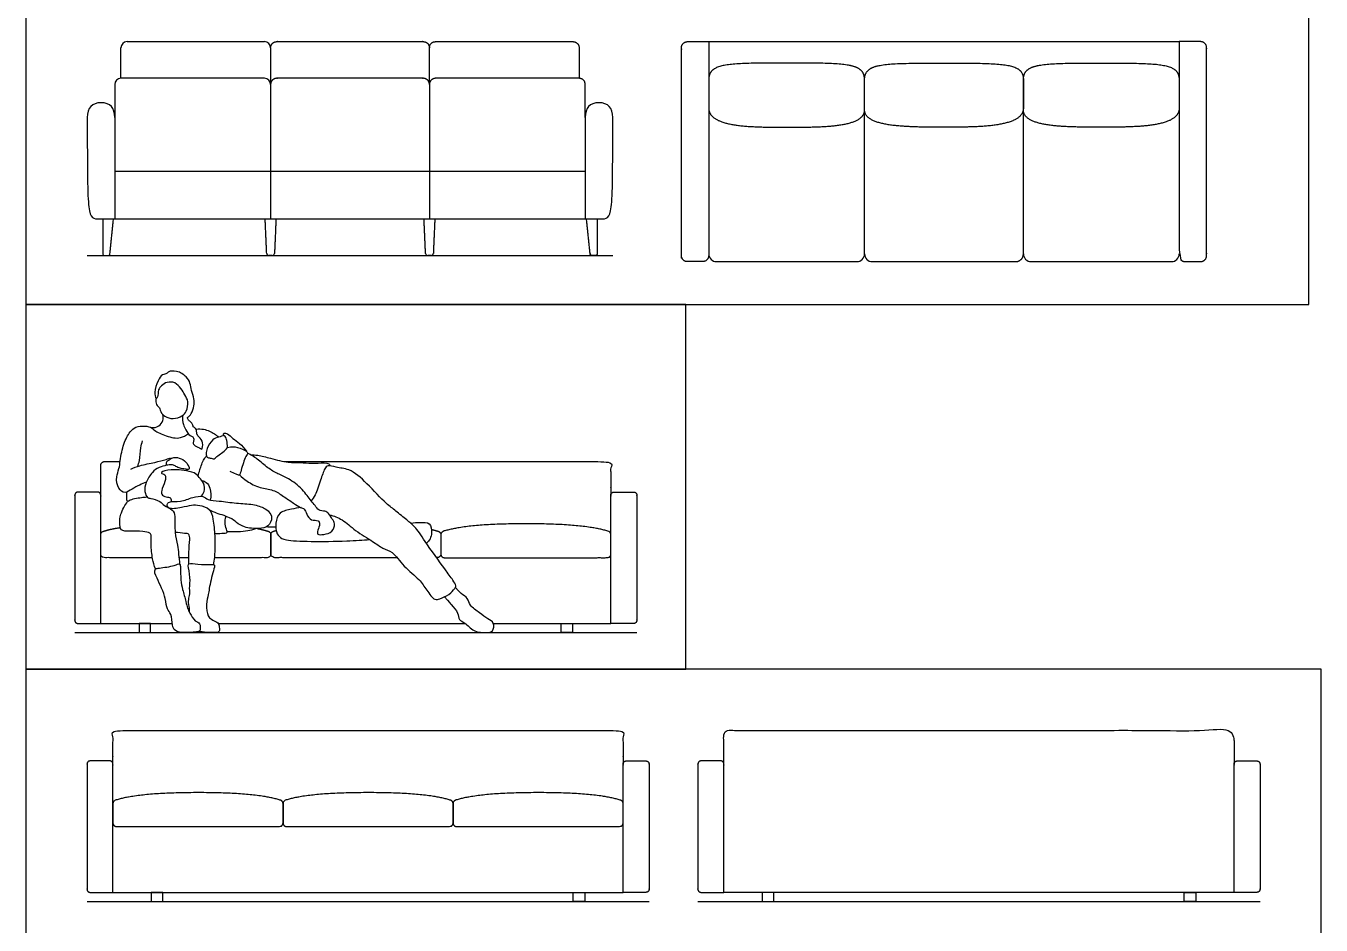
# Model space of a CAD drawing. Header units: metres. Extents: x 0 to 74.2, y -1.2 to 25.5.
# Drawn here: x 15.83 to 21.22, y 19.01 to 22.75 of the extents above; entities that cross this region are included whole.
import ezdxf

# ---------------------------------------------------------------- set-up
doc = ezdxf.new("R2010")
doc.units = ezdxf.units.M
doc.header["$MEASUREMENT"] = 0
for name, color, linetype, true_color in [('AG-DETAILS', 7, 'Continuous', 0x66ffff), ('AG-DIAGRAM', 7, 'Continuous', 0xfecc66), ('AG-FURNITURE', 7, 'Continuous', 0x66ccff), ('AG-PEOPLE', 7, 'Continuous', 0xfc6666), ('X-VPRT', 6, 'Continuous', 0xff00ff)]:
    doc.layers.add(name, color=color, linetype=linetype, true_color=true_color)

msp = doc.modelspace()

# ---------------------------------------------------------------- linework, layer by layer
at = {"layer": 'AG-DETAILS'}
for p, q in [((16.2018, 22.3641), (16.2018, 21.9431)), ((18.1576, 22.3641), (18.1576, 21.9431)), ((16.2018, 22.1418), (18.1576, 22.1418))]:
    msp.add_line(p, q, dxfattribs=at)
for points in [[(16.8495, 22.5019), (16.8495, 21.9431)], [(17.5099, 22.5019), (17.5099, 21.9431)]]:
    msp.add_lwpolyline(points, dxfattribs=at)
at = {"layer": 'AG-DIAGRAM'}
msp.add_line((16.0875, 21.7907), (18.2719, 21.7907), dxfattribs=at)
for points in [[(16.0354, 20.2232), (18.3722, 20.2232)], [(16.0862, 19.1056), (18.423, 19.1056)], [(18.6262, 19.1056), (20.963, 19.1056)]]:
    msp.add_lwpolyline(points, dxfattribs=at)
at = {"layer": 'AG-FURNITURE'}
for p, q in [((16.2526, 22.6797), (16.8241, 22.6797)), ((18.6712, 22.6797), (20.6271, 22.6797)), ((16.2272, 22.5273), (16.2272, 22.6543)), ((16.8495, 22.6543), (16.8495, 22.5019)), ((16.8241, 22.5273), (16.2272, 22.5273)), ((19.3189, 21.7974), (19.3189, 22.3962)), ((19.9793, 21.7974), (19.9793, 22.3962)), ((18.7033, 21.7653), (19.2868, 21.7653)), ((19.351, 21.7653), (19.9472, 21.7653)), ((20.0114, 21.7653), (20.5948, 21.7653))]:
    msp.add_line(p, q, dxfattribs=at)
for points in [[(17.5099, 22.5019), (17.5099, 22.6543)], [(16.5093, 20.5348), (16.4968, 20.5348), (16.4686, 20.5348)], [(16.1433, 20.2613), (16.4404, 20.2613)], [(16.632, 20.2613), (17.2038, 20.2613), (17.6594, 20.2613)], [(17.7755, 20.2613), (18.2642, 20.2613)], [(16.1941, 19.1437), (17.2546, 19.1437), (18.315, 19.1437)], [(20.855, 19.1437), (19.439, 19.1437), (18.7341, 19.1437)]]:
    msp.add_lwpolyline(points, dxfattribs=at)
for points in [[(16.3028, 20.2613), (16.3028, 20.2232), (16.3504, 20.2232), (16.3504, 20.2613)], [(18.1048, 20.2613), (18.1048, 20.2232), (18.0572, 20.2232), (18.0572, 20.2613)], [(16.3536, 19.1437), (16.3536, 19.1056), (16.4012, 19.1056), (16.4012, 19.1437)], [(18.1556, 19.1437), (18.1556, 19.1056), (18.108, 19.1056), (18.108, 19.1437)], [(18.8936, 19.1437), (18.8936, 19.1056), (18.9412, 19.1056), (18.9412, 19.1437)], [(20.6956, 19.1437), (20.6956, 19.1056), (20.648, 19.1056), (20.648, 19.1437)]]:
    msp.add_lwpolyline(points, close=True, dxfattribs=at)
for centre, radius, start, end in [((16.2526, 22.6543), 0.0254, 90, 180), ((16.8241, 22.6543), 0.0254, 360, 90), ((16.2272, 22.5019), 0.0254, 90, 180), ((16.8241, 22.5019), 0.0254, 0, 90), ((16.1598, 21.7989), 0.00824, 180, 270), ((16.1732, 21.7989), 0.00824, 270, 354.0571), ((16.8424, 21.7999), 0.00918, 182.4765, 270), ((16.8565, 21.7999), 0.00918, 270, 357.5235), ((17.5028, 21.7999), 0.00918, 182.4765, 270), ((17.5169, 21.7999), 0.00918, 270, 357.5235), ((18.7033, 21.7974), 0.0321, 180, 270), ((19.2868, 21.7974), 0.0321, 270, 360), ((19.351, 21.7974), 0.0321, 180, 270), ((20.0114, 21.7974), 0.0321, 180, 270), ((20.5948, 21.7974), 0.0321, 270, 360)]:
    msp.add_arc(centre, radius, start, end, dxfattribs=at)
for points, weights, degree, knots in [([(16.8495, 22.6543), (16.8495, 22.6797), (16.8749, 22.6797), (17.1797, 22.6797), (17.4845, 22.6797), (17.5099, 22.6797), (17.5099, 22.6543)], [1, 0.707106781187, 1, 1, 1, 0.707106781187, 1], 2, [-2.595133, -2.595133, -2.595133, -2.464233, -2.464233, -0.547566, -0.547566, -0.416667, -0.416667, -0.416667]), ([(17.5099, 22.6543), (17.5099, 22.6797), (17.5353, 22.6797), (17.6687, 22.6797), (17.8147, 22.6797), (17.9608, 22.6797), (18.1068, 22.6797), (18.1322, 22.6797), (18.1322, 22.6543), (18.1322, 22.5908), (18.1322, 22.5273)], [1, 0.707106781187, 1, 1, 1, 1, 1, 0.707106781187, 1, 1, 1], 2, [0.5, 0.5, 0.5, 0.6309, 0.6309, 1.589233, 1.589233, 2.547566, 2.547566, 2.678466, 2.678466, 3.095133, 3.095133, 3.095133]), ([(18.6712, 22.5195), (18.6712, 22.1544), (18.6712, 21.7907), (18.6712, 21.7653), (18.6458, 21.7653), (18.6269, 21.7653), (18.5826, 21.7653), (18.5572, 21.7653), (18.5572, 21.7907), (18.5572, 22.2225), (18.5572, 22.6543), (18.5572, 22.6797), (18.5826, 22.6797), (18.6269, 22.6797), (18.6712, 22.6797)], [1, 1, 1, 0.707106781187, 1, 1, 1, 0.707106781187, 1, 1, 1, 0.707106781187, 1, 1, 1], 2, [3.963639, 3.963639, 3.963639, 6.349919, 6.349919, 6.480818, 6.480818, 6.771371, 6.771371, 6.902271, 6.902271, 9.735604, 9.735604, 9.866504, 9.866504, 10.157057, 10.157057, 10.157057]), ([(20.6271, 22.6797), (20.6714, 22.6797), (20.7157, 22.6797), (20.7411, 22.6797), (20.7411, 22.6543), (20.7411, 22.2225), (20.7411, 21.7907), (20.7411, 21.7653), (20.7157, 21.7653), (20.6714, 21.7653), (20.6525, 21.7653), (20.6271, 21.7653), (20.6271, 21.7907), (20.6271, 22.1544), (20.6271, 22.5195), (20.6271, 22.5996), (20.6271, 22.6797)], [1, 1, 1, 0.707106781186, 1, 1, 1, 0.707106781187, 1, 1, 1, 0.707106781187, 1, 1, 1, 1, 1], 2, [0.398134, 0.398134, 0.398134, 0.688648, 0.688648, 0.819548, 0.819548, 3.652881, 3.652881, 3.783781, 3.783781, 4.074334, 4.074334, 4.205234, 4.205234, 6.591513, 6.591513, 6.989646, 6.989646, 6.989646]), ([(19.3189, 22.3962), (19.3189, 22.3241), (19.1476, 22.3241), (18.9952, 22.3241), (18.8428, 22.3241), (18.6712, 22.3241), (18.6712, 22.4034), (18.6712, 22.4678), (18.6712, 22.4848), (18.6712, 22.5195), (18.6712, 22.5905), (18.7421, 22.5905), (18.9952, 22.5905), (19.2501, 22.5905), (19.3189, 22.5905), (19.3189, 22.5195), (19.3189, 22.4848), (19.3189, 22.4678), (19.3189, 22.3962)], [1, 1, 1, 1, 1, 1, 1.03547531632, 1.03547531632, 1.03547531632, 1.03547531632, 1.03547531632, 1.03547531632, 1.03547531632, 1.03547531632, 1.03547531632, 1.03547531632, 1.03547531632, 1.03547531632, 1], 3, [-0.124057, -0.124057, -0.124057, -0.124057, 1.172353, 1.172353, 1.172353, 2.493197, 2.493197, 2.493197, 2.661546, 2.661546, 2.661546, 3.957963, 3.957963, 3.957963, 5.25438, 5.25438, 5.25438, 5.422744, 5.422744, 5.422744, 5.422744]), ([(19.3189, 22.3962), (19.3189, 22.3241), (19.4965, 22.3241), (19.6489, 22.3241), (19.8013, 22.3241), (19.9793, 22.3241), (19.9793, 22.4034), (19.9793, 22.4678), (19.9793, 22.4848), (19.9793, 22.5195), (19.9793, 22.5905), (19.9084, 22.5905), (19.6489, 22.5905), (19.3876, 22.5905), (19.3189, 22.5905), (19.3189, 22.5195), (19.3189, 22.4848), (19.3189, 22.4678), (19.3189, 22.3962)], [1, 1, 1, 1, 1, 1, 1.03547531632, 1.03547531632, 1.03547531632, 1.03547531632, 1.03547531632, 1.03547531632, 1.03547531632, 1.03547531632, 1.03547531632, 1.03547531632, 1.03547531632, 1.03547531632, 1], 3, [-0.124057, -0.124057, -0.124057, -0.124057, 1.172353, 1.172353, 1.172353, 2.493197, 2.493197, 2.493197, 2.661546, 2.661546, 2.661546, 3.957963, 3.957963, 3.957963, 5.25438, 5.25438, 5.25438, 5.422744, 5.422744, 5.422744, 5.422744]), ([(19.9793, 22.3962), (19.9793, 22.3241), (20.1505, 22.3241), (20.3029, 22.3241), (20.4553, 22.3241), (20.6269, 22.3241), (20.6269, 22.4034), (20.6269, 22.4678), (20.6269, 22.4848), (20.6269, 22.5195), (20.6269, 22.5905), (20.556, 22.5905), (20.3029, 22.5905), (20.048, 22.5905), (19.9793, 22.5905), (19.9793, 22.5195), (19.9793, 22.4848), (19.9793, 22.4678), (19.9793, 22.3962)], [1, 1, 1, 1, 1, 1, 1.03547531632, 1.03547531632, 1.03547531632, 1.03547531632, 1.03547531632, 1.03547531632, 1.03547531632, 1.03547531632, 1.03547531632, 1.03547531632, 1.03547531632, 1.03547531632, 1], 3, [-0.124057, -0.124057, -0.124057, -0.124057, 1.172353, 1.172353, 1.172353, 2.493197, 2.493197, 2.493197, 2.661546, 2.661546, 2.661546, 3.957963, 3.957963, 3.957963, 5.25438, 5.25438, 5.25438, 5.422744, 5.422744, 5.422744, 5.422744]), ([(17.5099, 22.5019), (17.5099, 22.5273), (17.4845, 22.5273), (17.1797, 22.5273), (16.8749, 22.5273), (16.8495, 22.5273), (16.8495, 22.5019)], [0.999999860338, 0.707106851018, 1, 1, 1, 0.707106851018, 0.999999860338], 2, [-2.958333, -2.958333, -2.958333, -2.827434, -2.827434, -0.910767, -0.910767, -0.779867, -0.779867, -0.779867]), ([(18.1576, 22.3641), (18.1576, 22.433), (18.1576, 22.5019), (18.1576, 22.5273), (18.1322, 22.5273), (17.9735, 22.5273), (17.8147, 22.5273), (17.656, 22.5273), (17.5353, 22.5273), (17.5099, 22.5273), (17.5099, 22.5019)], [1, 1, 1, 0.707106781187, 1, 1, 1, 1, 1, 0.707106781187, 1], 2, [-5.755534, -5.755534, -5.755534, -5.303466, -5.303466, -5.172566, -5.172566, -4.1309, -4.1309, -3.089233, -3.089233, -2.958333, -2.958333, -2.958333]), ([(18.2078, 21.9431), (18.2078, 21.871), (18.2078, 21.7989), (18.2078, 21.7907), (18.1996, 21.7907), (18.1929, 21.7907), (18.1862, 21.7907), (18.1788, 21.7907), (18.178, 21.7981), (18.1704, 21.8706), (18.1629, 21.9431)], [1, 1, 1, 0.707106781187, 1, 1, 1, 0.742811050435, 1, 1, 1], 2, [0.041667, 0.041667, 0.041667, 0.51462, 0.51462, 0.557105, 0.557105, 0.601049, 0.601049, 0.640728, 0.640728, 1.119053, 1.119053, 1.119053]), ([(16.1433, 20.7947), (16.1433, 20.8452), (16.1433, 20.9179), (16.1433, 20.9344), (16.1598, 20.9344), (16.1923, 20.9344), (16.2241, 20.9344)], [1, 1, 1, 0.707106781186, 1, 1, 1], 2, [0, 0, 0, 0.4774349, 0.4774349, 0.5622044, 0.5622044, 0.5865883, 0.5865883, 0.5865883]), ([(17.2038, 20.9344), (17.5664, 20.9344), (18.2478, 20.9344), (18.2642, 20.9344), (18.2642, 20.9179), (18.2642, 20.8452), (18.2642, 20.7947)], [1, 1, 1, 0.707106781186, 1, 1, 1], 2, [1.072739, 1.072739, 1.072739, 1.583274, 1.583274, 1.668044, 1.668044, 2.145479, 2.145479, 2.145479]), ([(16.1433, 20.2613), (16.0957, 20.2613), (16.0481, 20.2613), (16.0354, 20.2613), (16.0354, 20.274), (16.0354, 20.5343), (16.0354, 20.7947), (16.0354, 20.8074), (16.0481, 20.8074), (16.0893, 20.8074), (16.1306, 20.8074), (16.1433, 20.8074), (16.1433, 20.7947), (16.1433, 20.5388), (16.1433, 20.2613)], [1, 1, 1, 0.707106781187, 1, 1, 1, 0.707106781187, 1, 1, 1, 0.707106781186, 1, 1, 1], 2, [3.9375, 3.9375, 3.9375, 4.25, 4.25, 4.31545, 4.31545, 6.023783, 6.023783, 6.089233, 6.089233, 6.360066, 6.360066, 6.425516, 6.425516, 8.17379, 8.17379, 8.17379]), ([(18.2642, 20.2613), (18.3118, 20.2613), (18.3595, 20.2613), (18.3722, 20.2613), (18.3722, 20.274), (18.3722, 20.5343), (18.3722, 20.7947), (18.3722, 20.8074), (18.3595, 20.8074), (18.3182, 20.8074), (18.2769, 20.8074), (18.2642, 20.8074), (18.2642, 20.7947), (18.2642, 20.5388), (18.2642, 20.2613)], [1, 1, 1, 0.707106781187, 1, 1, 1, 0.707106781187, 1, 1, 1, 0.707106781186, 1, 1, 1], 2, [3.9375, 3.9375, 3.9375, 4.25, 4.25, 4.31545, 4.31545, 6.023783, 6.023783, 6.089233, 6.089233, 6.360066, 6.360066, 6.425516, 6.425516, 8.17379, 8.17379, 8.17379]), ([(16.3582, 20.5348), (16.2501, 20.5348), (16.1579, 20.5348), (16.1433, 20.5348), (16.1433, 20.5493), (16.1433, 20.5899), (16.1433, 20.6305), (16.1433, 20.6403), (16.1523, 20.6439), (16.1817, 20.6535), (16.2244, 20.6601)], [1, 1, 1, 0.707106781187, 1, 1, 1, 0.830897737314, 1, 1, 1], 2, [5.054094, 5.054094, 5.054094, 5.657386, 5.657386, 5.732128, 5.732128, 5.998763, 5.998763, 6.054917, 6.054917, 6.3525, 6.3525, 6.3525]), ([(16.7931, 20.656), (16.8205, 20.6507), (16.8413, 20.6439), (16.8503, 20.6403), (16.8503, 20.6305), (16.8503, 20.5899), (16.8503, 20.5493), (16.8503, 20.5348), (16.8357, 20.5348), (16.7357, 20.5348), (16.6168, 20.5348)], [1, 1, 1, 0.830897737314, 1, 1, 1, 0.707106781187, 1, 1, 1], 2, [3.103005, 3.103005, 3.103005, 3.313353, 3.313353, 3.369507, 3.369507, 3.636142, 3.636142, 3.710884, 3.710884, 4.365616, 4.365616, 4.365616]), ([(17.3754, 20.5348), (17.2943, 20.5348), (17.2038, 20.5348), (17.0136, 20.5348), (16.8648, 20.5348), (16.8503, 20.5348), (16.8503, 20.5493), (16.8503, 20.5899), (16.8503, 20.6305), (16.8503, 20.6403), (16.8593, 20.6439), (16.8657, 20.646), (16.8727, 20.648)], [1, 1, 1, 1, 1, 0.707106781187, 1, 1, 1, 0.830897737314, 1, 1, 1], 2, [4.221057, 4.221057, 4.221057, 4.684135, 4.684135, 5.657386, 5.657386, 5.732128, 5.732128, 5.998763, 5.998763, 6.054917, 6.054917, 6.119688, 6.119688, 6.119688]), ([(17.5185, 20.6521), (17.5348, 20.6483), (17.5482, 20.6439), (17.5573, 20.6403), (17.5573, 20.6305), (17.5573, 20.5899), (17.5573, 20.5493), (17.5573, 20.5348), (17.5396, 20.5348)], [1, 1, 1, 0.830897737314, 1, 1, 1, 0.707106781187, 1], 2, [3.1768208, 3.1768208, 3.1768208, 3.3159774, 3.3159774, 3.3732109, 3.3732109, 3.6449703, 3.6449703, 3.7211486, 3.7211486, 3.7211486]), ([(18.2552, 20.6439), (18.2642, 20.6403), (18.2642, 20.6305), (18.2642, 20.5899), (18.2642, 20.5493), (18.2642, 20.5348), (18.2497, 20.5348), (18.1009, 20.5348), (17.9107, 20.5348), (17.7206, 20.5348), (17.5718, 20.5348), (17.5573, 20.5348), (17.5573, 20.5493), (17.5573, 20.5899), (17.5573, 20.6305), (17.5573, 20.6403), (17.5663, 20.6439), (17.6641, 20.6757), (17.9107, 20.6757), (18.1574, 20.6757), (18.2552, 20.6439)], [1, 0.830897737314, 1, 1, 1, 0.707106781187, 1, 1, 1, 1, 1, 0.707106781187, 1, 1, 1, 0.830897737314, 1, 1, 1, 1, 1], 2, [-1.413209, -1.413209, -1.413209, -1.357055, -1.357055, -1.09042, -1.09042, -1.015678, -1.015678, -0.042427, -0.042427, 0.930824, 0.930824, 1.005566, 1.005566, 1.272201, 1.272201, 1.328355, 1.328355, 2.320854, 2.320854, 3.313353, 3.313353, 3.313353]), ([(16.1941, 19.6771), (16.1941, 19.7276), (16.1941, 19.8003), (16.1941, 19.8168), (16.2106, 19.8168), (16.8919, 19.8168), (17.2546, 19.8168)], [1, 1, 1, 0.707106781186, 1, 1, 1], 2, [0, 0, 0, 0.477435, 0.477435, 0.562204, 0.562204, 1.072739, 1.072739, 1.072739]), ([(17.2546, 19.8168), (17.6172, 19.8168), (18.2986, 19.8168), (18.315, 19.8168), (18.315, 19.8003), (18.315, 19.7276), (18.315, 19.6771)], [1, 1, 1, 0.707106781186, 1, 1, 1], 2, [1.072739, 1.072739, 1.072739, 1.583274, 1.583274, 1.668044, 1.668044, 2.145479, 2.145479, 2.145479]), ([(18.7341, 19.6771), (18.7341, 19.7276), (18.7341, 19.8003), (18.7341, 19.8168), (18.7506, 19.8168), (18.8979, 19.8168), (19.439, 19.8168), (20.6912, 19.8168), (20.8386, 19.8168), (20.855, 19.8168), (20.855, 19.8003), (20.855, 19.7276), (20.855, 19.6771)], [1, 1, 1, 0.707106781186, 1, 1, 1, 1, 1, 0.707106781186, 1, 1, 1], 2, [-3.058144, -3.058144, -3.058144, -2.580709, -2.580709, -2.495939, -2.495939, -1.529072, -1.529072, -0.562204, -0.562204, -0.477435, -0.477435, 0, 0, 0]), ([(16.1941, 19.1437), (16.1465, 19.1437), (16.0989, 19.1437), (16.0862, 19.1437), (16.0862, 19.1564), (16.0862, 19.4167), (16.0862, 19.6771), (16.0862, 19.6898), (16.0989, 19.6898), (16.1401, 19.6898), (16.1814, 19.6898), (16.1941, 19.6898), (16.1941, 19.6771), (16.1941, 19.4212), (16.1941, 19.1437)], [1, 1, 1, 0.707106781187, 1, 1, 1, 0.707106781187, 1, 1, 1, 0.707106781186, 1, 1, 1], 2, [3.9375, 3.9375, 3.9375, 4.25, 4.25, 4.31545, 4.31545, 6.023783, 6.023783, 6.089233, 6.089233, 6.360066, 6.360066, 6.425516, 6.425516, 8.17379, 8.17379, 8.17379]), ([(18.315, 19.1437), (18.3626, 19.1437), (18.4103, 19.1437), (18.423, 19.1437), (18.423, 19.1564), (18.423, 19.4167), (18.423, 19.6771), (18.423, 19.6898), (18.4103, 19.6898), (18.369, 19.6898), (18.3277, 19.6898), (18.315, 19.6898), (18.315, 19.6771), (18.315, 19.4212), (18.315, 19.1437)], [1, 1, 1, 0.707106781187, 1, 1, 1, 0.707106781187, 1, 1, 1, 0.707106781186, 1, 1, 1], 2, [3.9375, 3.9375, 3.9375, 4.25, 4.25, 4.31545, 4.31545, 6.023783, 6.023783, 6.089233, 6.089233, 6.360066, 6.360066, 6.425516, 6.425516, 8.17379, 8.17379, 8.17379]), ([(18.7341, 19.1437), (18.6865, 19.1437), (18.6389, 19.1437), (18.6262, 19.1437), (18.6262, 19.1564), (18.6262, 19.4167), (18.6262, 19.6771), (18.6262, 19.6898), (18.6389, 19.6898), (18.6801, 19.6898), (18.7214, 19.6898), (18.7341, 19.6898), (18.7341, 19.6771), (18.7341, 19.4212), (18.7341, 19.1437)], [1, 1, 1, 0.707106781187, 1, 1, 1, 0.707106781187, 1, 1, 1, 0.707106781186, 1, 1, 1], 2, [3.9375, 3.9375, 3.9375, 4.25, 4.25, 4.31545, 4.31545, 6.023783, 6.023783, 6.089233, 6.089233, 6.360066, 6.360066, 6.425516, 6.425516, 8.17379, 8.17379, 8.17379]), ([(20.855, 19.1437), (20.9026, 19.1437), (20.9503, 19.1437), (20.963, 19.1437), (20.963, 19.1564), (20.963, 19.4167), (20.963, 19.6771), (20.963, 19.6898), (20.9503, 19.6898), (20.909, 19.6898), (20.8677, 19.6898), (20.855, 19.6898), (20.855, 19.6771), (20.855, 19.4212), (20.855, 19.1437)], [1, 1, 1, 0.707106781187, 1, 1, 1, 0.707106781187, 1, 1, 1, 0.707106781186, 1, 1, 1], 2, [3.9375, 3.9375, 3.9375, 4.25, 4.25, 4.31545, 4.31545, 6.023783, 6.023783, 6.089233, 6.089233, 6.360066, 6.360066, 6.425516, 6.425516, 8.17379, 8.17379, 8.17379]), ([(16.8921, 19.5263), (16.9011, 19.5227), (16.9011, 19.5129), (16.9011, 19.4723), (16.9011, 19.4317), (16.9011, 19.4172), (16.8865, 19.4172), (16.7378, 19.4172), (16.5476, 19.4172), (16.3574, 19.4172), (16.2087, 19.4172), (16.1941, 19.4172), (16.1941, 19.4317), (16.1941, 19.4723), (16.1941, 19.5129), (16.1941, 19.5227), (16.2031, 19.5263), (16.301, 19.5581), (16.5476, 19.5581), (16.7942, 19.5581), (16.8921, 19.5263)], [1, 0.830897737314, 1, 1, 1, 0.707106781187, 1, 1, 1, 1, 1, 0.707106781187, 1, 1, 1, 0.830897737314, 1, 1, 1, 1, 1], 2, [-1.413209, -1.413209, -1.413209, -1.357055, -1.357055, -1.09042, -1.09042, -1.015678, -1.015678, -0.042427, -0.042427, 0.930824, 0.930824, 1.005566, 1.005566, 1.272201, 1.272201, 1.328355, 1.328355, 2.320854, 2.320854, 3.313353, 3.313353, 3.313353]), ([(17.599, 19.5263), (17.6081, 19.5227), (17.6081, 19.5129), (17.6081, 19.4723), (17.6081, 19.4317), (17.6081, 19.4172), (17.5935, 19.4172), (17.4447, 19.4172), (17.2546, 19.4172), (17.0644, 19.4172), (16.9156, 19.4172), (16.9011, 19.4172), (16.9011, 19.4317), (16.9011, 19.4723), (16.9011, 19.5129), (16.9011, 19.5227), (16.9101, 19.5263), (17.008, 19.5581), (17.2546, 19.5581), (17.5012, 19.5581), (17.599, 19.5263)], [1, 0.830897737314, 1, 1, 1, 0.707106781187, 1, 1, 1, 1, 1, 0.707106781187, 1, 1, 1, 0.830897737314, 1, 1, 1, 1, 1], 2, [-1.413209, -1.413209, -1.413209, -1.357055, -1.357055, -1.09042, -1.09042, -1.015678, -1.015678, -0.042427, -0.042427, 0.930824, 0.930824, 1.005566, 1.005566, 1.272201, 1.272201, 1.328355, 1.328355, 2.320854, 2.320854, 3.313353, 3.313353, 3.313353]), ([(18.306, 19.5263), (18.315, 19.5227), (18.315, 19.5129), (18.315, 19.4723), (18.315, 19.4317), (18.315, 19.4172), (18.3005, 19.4172), (18.1517, 19.4172), (17.9615, 19.4172), (17.7714, 19.4172), (17.6226, 19.4172), (17.6081, 19.4172), (17.6081, 19.4317), (17.6081, 19.4723), (17.6081, 19.5129), (17.6081, 19.5227), (17.6171, 19.5263), (17.7149, 19.5581), (17.9615, 19.5581), (18.2082, 19.5581), (18.306, 19.5263)], [1, 0.830897737314, 1, 1, 1, 0.707106781187, 1, 1, 1, 1, 1, 0.707106781187, 1, 1, 1, 0.830897737314, 1, 1, 1, 1, 1], 2, [-1.413209, -1.413209, -1.413209, -1.357055, -1.357055, -1.09042, -1.09042, -1.015678, -1.015678, -0.042427, -0.042427, 0.930824, 0.930824, 1.005566, 1.005566, 1.272201, 1.272201, 1.328355, 1.328355, 2.320854, 2.320854, 3.313353, 3.313353, 3.313353])]:
    msp.add_rational_spline(points, weights, degree=degree, knots=knots, dxfattribs=at)
for points in [[(18.6712, 22.6797), (18.6712, 22.5996), (18.6712, 22.5195)], [(16.2018, 22.5019), (16.2018, 22.433), (16.2018, 22.3641)], [(16.1515, 21.9431), (16.1515, 21.871), (16.1515, 21.7989)], [(16.1814, 21.7981), (16.1889, 21.8706), (16.1965, 21.9431)], [(16.8332, 21.7995), (16.8301, 21.8713), (16.827, 21.9431)], [(16.8719, 21.9431), (16.8688, 21.8713), (16.8657, 21.7995)], [(17.4936, 21.7995), (17.4905, 21.8713), (17.4874, 21.9431)], [(17.5323, 21.9431), (17.5292, 21.8713), (17.5261, 21.7995)], [(16.1598, 21.7907), (16.1665, 21.7907), (16.1732, 21.7907)], [(16.8565, 21.7907), (16.8495, 21.7907), (16.8424, 21.7907)], [(17.5169, 21.7907), (17.5099, 21.7907), (17.5028, 21.7907)], [(16.9048, 20.9344), (17.0745, 20.9344), (17.2038, 20.9344)]]:
    msp.add_open_spline(points, degree=2, dxfattribs=at)
msp.add_open_spline([(16.2018, 22.3641), (16.2018, 22.4052), (16.1827, 22.4257), (16.1446, 22.4257), (16.1065, 22.4257), (16.0875, 22.4052), (16.0875, 22.3641), (16.0875, 22.141), (16.0875, 21.9431), (16.1128, 21.9431), (16.1383, 21.9431), (16.2653, 21.9431), (16.405, 21.9431), (16.8622, 21.9431), (17.9544, 21.9431), (18.0941, 21.9431), (18.2211, 21.9431), (18.2465, 21.9431), (18.2719, 21.9431), (18.2719, 22.141), (18.2719, 22.3641), (18.2719, 22.4052), (18.2528, 22.4257), (18.2147, 22.4257), (18.1766, 22.4257), (18.1576, 22.4052), (18.1576, 22.3641)], degree=3, knots=[-6.931235, -6.931235, -6.931235, -6.931235, -6.541667, -6.541667, -6.541667, -6.152099, -6.152099, -6.152099, -5.398966, -4.645833, -4.645833, -4.645833, -3.270833, -3.270833, -3.270833, -1.895833, -1.895833, -1.895833, -1.142701, -0.389568, -0.389568, -0.389568, 0, 0, 0, 0.389568, 0.389568, 0.389568, 0.389568], dxfattribs=at)
msp.add_rational_spline([(19.9472, 21.7653), (19.9793, 21.7653), (19.9793, 21.7974)], [1, 0.707106851018, 0.999999860338], degree=2, dxfattribs=at)
at = {"layer": 'AG-PEOPLE'}
for points, knots in [([(16.4828, 21.1254), (16.482, 21.1132), (16.4855, 21.088), (16.4956, 21.0669), (16.5129, 21.0407), (16.5271, 21.0391), (16.5316, 21.0234), (16.5258, 21.0094), (16.5347, 20.9983), (16.5582, 20.9916), (16.5647, 20.9806), (16.5709, 21.0161), (16.5534, 21.0351), (16.5418, 21.047), (16.5423, 21.0602), (16.54, 21.0722), (16.5262, 21.0783), (16.5275, 21.0855), (16.5196, 21.0981), (16.508, 21.1048), (16.5022, 21.1176), (16.509, 21.1205), (16.5219, 21.1334), (16.5324, 21.1662), (16.5329, 21.1953), (16.519, 21.2296), (16.516, 21.2608), (16.5011, 21.2886), (16.4615, 21.3133), (16.4248, 21.3103), (16.4185, 21.2985), (16.3973, 21.2974), (16.3794, 21.2695), (16.3646, 21.223), (16.3703, 21.2037), (16.3735, 21.1947)], [0, 0, 0, 0, 0.346505, 0.632376, 0.941546, 1.14206, 1.354983, 1.569098, 1.769582, 2.055733, 2.197014, 2.491935, 2.789874, 3.014706, 3.214859, 3.410294, 3.615238, 3.755206, 3.967148, 4.185428, 4.376426, 4.508006, 4.74583, 5.080136, 5.390092, 5.73393, 6.051823, 6.36541, 6.754197, 7.082121, 7.271682, 7.51183, 7.834269, 8.231264, 8.537066, 8.537066, 8.537066, 8.537066]), ([(16.5052, 21.1823), (16.5069, 21.1698), (16.5016, 21.1424), (16.4826, 21.1223), (16.4445, 21.1088), (16.4088, 21.1204), (16.3915, 21.1391), (16.3872, 21.1627), (16.379, 21.1622), (16.3708, 21.1822), (16.372, 21.1953), (16.3818, 21.2021), (16.3811, 21.2341), (16.3955, 21.2497), (16.4191, 21.2671), (16.4529, 21.2646), (16.4779, 21.2381), (16.4929, 21.2118), (16.5036, 21.1936), (16.5052, 21.1823)], [0, 0, 0, 0, 0.354934, 0.650976, 1.004704, 1.346012, 1.635106, 1.894838, 2.032165, 2.287008, 2.489547, 2.671791, 2.981283, 3.243967, 3.545031, 3.863027, 4.200287, 4.516746, 4.839282, 4.839282, 4.839282, 4.839282]), ([(16.3532, 21.0753), (16.3638, 21.0746), (16.386, 21.0789), (16.4046, 21.1036), (16.4037, 21.1212), (16.4018, 21.1291)], [0, 0, 0, 0, 0.3218098, 0.6255438, 0.9085724, 0.9085724, 0.9085724, 0.9085724]), ([(16.3324, 20.8481), (16.3232, 20.8446), (16.3048, 20.8368), (16.2738, 20.8208), (16.2446, 20.7997), (16.2128, 20.8207), (16.2061, 20.8726), (16.222, 20.9049), (16.2277, 20.9755), (16.2487, 21.0356), (16.2785, 21.0766), (16.3158, 21.0836), (16.3524, 21.0796), (16.3664, 21.0617), (16.4162, 21.0386), (16.4695, 21.0264), (16.4979, 21.043), (16.5079, 21.0497)], [0, 0, 0, 0, 0.310923, 0.652888, 0.977537, 1.293451, 1.689628, 2.034553, 2.50987, 2.974368, 3.36557, 3.710707, 4.043226, 4.30607, 4.724222, 5.165105, 5.452419, 5.452419, 5.452419, 5.452419]), ([(16.5396, 21.0689), (16.5623, 21.0721), (16.5977, 21.0627), (16.6225, 21.0461), (16.6337, 21.0358)], [5.7998073, 5.7998073, 5.7998073, 5.7998073, 6.2428791, 6.6777428, 6.6777428, 6.6777428, 6.6777428]), ([(16.2963, 20.9139), (16.2996, 20.922), (16.3069, 20.9379), (16.3075, 20.9923), (16.3143, 21.0107), (16.3175, 21.0203)], [0, 0, 0, 0, 0.293654, 0.706661, 1.021987, 1.021987, 1.021987, 1.021987]), ([(16.6568, 21.042), (16.649, 21.0406), (16.6335, 21.0354), (16.6059, 21.0282), (16.5842, 20.9888), (16.5806, 20.9682), (16.5836, 20.9492), (16.599, 20.9504), (16.6158, 20.9414), (16.6297, 20.9612), (16.6524, 20.971), (16.6644, 20.9858), (16.6697, 20.9934)], [0, 0, 0, 0, 0.279193, 0.579199, 0.951735, 1.221391, 1.443179, 1.649887, 1.87952, 2.137816, 2.423745, 2.725333, 2.725333, 2.725333, 2.725333]), ([(16.6697, 20.9934), (16.6704, 21.0028), (16.668, 21.0209), (16.6628, 21.0387), (16.6528, 21.0439), (16.6534, 21.0549), (16.6734, 21.0506), (16.6917, 21.0288), (16.7219, 21.0108), (16.7404, 20.9892), (16.7489, 20.9778)], [0, 0, 0, 0, 0.303486, 0.544217, 0.724711, 0.871324, 1.095297, 1.403189, 1.742353, 2.115335, 2.115335, 2.115335, 2.115335]), ([(16.2683, 20.9031), (16.2807, 20.9083), (16.3056, 20.9185), (16.3685, 20.9305), (16.4102, 20.941), (16.4369, 20.9518), (16.4283, 20.9382), (16.4134, 20.9341), (16.4147, 20.9229), (16.4159, 20.9186)], [0, 0, 0, 0, 0.3631, 0.818976, 1.215516, 1.461406, 1.629913, 1.848551, 2.05602, 2.05602, 2.05602, 2.05602]), ([(16.4327, 20.9463), (16.4359, 20.9481), (16.4429, 20.9514), (16.4634, 20.9523), (16.4939, 20.9404), (16.509, 20.9158), (16.5136, 20.8996), (16.4921, 20.9035), (16.4735, 20.9052), (16.4558, 20.9141), (16.4426, 20.9216), (16.427, 20.9207), (16.4156, 20.9189), (16.3839, 20.9108), (16.3562, 20.8907), (16.3293, 20.8489), (16.3235, 20.8114), (16.3365, 20.7824), (16.3512, 20.7818), (16.3923, 20.7711), (16.4048, 20.7492), (16.4454, 20.736), (16.4531, 20.7049), (16.4499, 20.6361), (16.4634, 20.5874), (16.4688, 20.5342), (16.4711, 20.5081)], [0, 0, 0, 0, 0.188232, 0.441115, 0.765443, 1.075623, 1.262989, 1.495044, 1.754668, 2.005422, 2.227537, 2.444625, 2.640643, 2.958339, 3.297066, 3.69494, 4.04916, 4.345177, 4.556809, 4.916595, 5.205867, 5.555516, 5.86452, 6.331737, 6.748942, 7.256324, 7.256324, 7.256324, 7.256324]), ([(16.5482, 20.8738), (16.5502, 20.8829), (16.5551, 20.9005), (16.5677, 20.9381), (16.5793, 20.9536), (16.5829, 20.9573)], [0, 0, 0, 0, 0.3022657, 0.6959084, 0.8392312, 0.8392312, 0.8392312, 0.8392312]), ([(16.6697, 20.9934), (16.6892, 20.9969), (16.7075, 20.9968), (16.7582, 20.9774), (16.7513, 20.9619), (16.7394, 20.944), (16.7245, 20.8878), (16.7193, 20.8753), (16.7047, 20.8831), (16.6893, 20.8887), (16.6814, 20.8927)], [1.512981, 1.512981, 1.512981, 1.512981, 1.862163, 2.257072, 2.445872, 2.726258, 3.17421, 3.358121, 3.568783, 3.869276, 3.869276, 3.869276, 3.869276]), ([(16.7201, 20.8791), (16.7299, 20.8694), (16.7508, 20.8516), (16.805, 20.8223), (16.8605, 20.8193), (16.9028, 20.7895), (16.9431, 20.7625), (16.9723, 20.7429), (16.9914, 20.7391), (16.9987, 20.7152), (17.0163, 20.6863), (17.0489, 20.6931), (17.0558, 20.6732), (17.0462, 20.6504), (17.0409, 20.6285), (17.0733, 20.6311), (17.1069, 20.6389), (17.12, 20.6763), (17.1053, 20.6944), (17.0921, 20.719), (17.0759, 20.7299), (17.0472, 20.7288), (17.0348, 20.7532), (17.0162, 20.7715), (16.9825, 20.8217), (16.9256, 20.864), (16.8799, 20.8829), (16.837, 20.9069), (16.795, 20.9464), (16.7677, 20.9616), (16.7539, 20.9689)], [0, 0, 0, 0, 0.366313, 0.809284, 1.232404, 1.638206, 2.042016, 2.377525, 2.611091, 2.887026, 3.206013, 3.503438, 3.727579, 4.019714, 4.247595, 4.534996, 4.873473, 5.201066, 5.470296, 5.768138, 6.015784, 6.305003, 6.584601, 6.875835, 7.317588, 7.801795, 8.202052, 8.600437, 9.032281, 9.423465, 9.423465, 9.423465, 9.423465]), ([(16.7661, 20.9623), (16.7763, 20.9623), (16.7979, 20.9619), (16.8505, 20.9476), (16.9228, 20.9282), (16.9706, 20.9311), (17.0197, 20.9267), (17.0447, 20.9278), (17.0939, 20.9303), (17.0955, 20.9199), (17.0971, 20.9168)], [0, 0, 0, 0, 0.315938, 0.738516, 1.233958, 1.636974, 2.024607, 2.33248, 2.710056, 2.894426, 2.894426, 2.894426, 2.894426]), ([(16.5611, 20.7898), (16.5665, 20.7956), (16.5765, 20.8094), (16.5735, 20.846), (16.5531, 20.8685), (16.5329, 20.8907), (16.4881, 20.8968), (16.4511, 20.9028), (16.4027, 20.896), (16.3914, 20.885), (16.4155, 20.8815), (16.4122, 20.8495), (16.3938, 20.8158), (16.3973, 20.7927), (16.4208, 20.7852), (16.4361, 20.7857), (16.4369, 20.7724), (16.4358, 20.7675)], [0, 0, 0, 0, 0.279005, 0.611505, 0.923622, 1.229934, 1.602469, 1.970689, 2.367129, 2.528851, 2.753806, 3.051996, 3.413412, 3.664702, 3.935891, 4.141506, 4.364298, 4.364298, 4.364298, 4.364298]), ([(16.5045, 20.8945), (16.5039, 20.8961), (16.5021, 20.8992), (16.4991, 20.9015), (16.4975, 20.9024)], [0, 0, 0, 0, 0.1303536, 0.2647836, 0.2647836, 0.2647836, 0.2647836]), ([(17.0943, 20.7131), (17.1126, 20.7081), (17.1505, 20.6952), (17.2004, 20.6449), (17.2738, 20.6045), (17.3145, 20.5721), (17.3595, 20.5607), (17.4019, 20.4958), (17.4693, 20.4464), (17.4956, 20.4025), (17.5304, 20.3554), (17.554, 20.3643), (17.5922, 20.3788), (17.6149, 20.4055), (17.6232, 20.4183), (17.6054, 20.4452), (17.5721, 20.4889), (17.4922, 20.6009), (17.4514, 20.6645), (17.4153, 20.6902), (17.3697, 20.7311), (17.3279, 20.7591), (17.2518, 20.8441), (17.1803, 20.906), (17.1238, 20.9075), (17.0873, 20.9223), (17.0726, 20.903), (17.0568, 20.8561), (17.0372, 20.7944), (17.024, 20.7791), (17.0178, 20.7716)], [0, 0, 0, 0, 0.431116, 0.912661, 1.437574, 1.845298, 2.216963, 2.713565, 3.234484, 3.656543, 4.065327, 4.324283, 4.692253, 5.0283, 5.230549, 5.524414, 5.958373, 6.63529, 7.132763, 7.506937, 7.942813, 8.353375, 8.964553, 9.519692, 9.942364, 10.275028, 10.520365, 10.92889, 11.38975, 11.697625, 11.697625, 11.697625, 11.697625]), ([(16.564, 20.8554), (16.5705, 20.8541), (16.5844, 20.8489), (16.6005, 20.8234), (16.6025, 20.7899), (16.5983, 20.774)], [0, 0, 0, 0, 0.2553978, 0.5595685, 0.9605658, 0.9605658, 0.9605658, 0.9605658]), ([(16.3369, 20.7864), (16.3308, 20.7859), (16.3199, 20.7846), (16.2655, 20.7778), (16.2542, 20.7645), (16.2504, 20.7771), (16.2525, 20.7908), (16.2525, 20.8034), (16.2524, 20.8079)], [0, 0, 0, 0, 0.245773, 0.667075, 0.865554, 1.028712, 1.280449, 1.416117, 1.416117, 1.416117, 1.416117]), ([(16.613, 20.5058), (16.6162, 20.5257), (16.6205, 20.5665), (16.6192, 20.6245), (16.6137, 20.6939), (16.5999, 20.7383), (16.5548, 20.7525), (16.5191, 20.7533), (16.4809, 20.7426), (16.4255, 20.7338), (16.4167, 20.7557), (16.429, 20.771), (16.4776, 20.7646), (16.5229, 20.7867), (16.5688, 20.7937), (16.5887, 20.772), (16.6388, 20.7716), (16.7078, 20.7596), (16.7737, 20.7594), (16.8245, 20.7414), (16.8433, 20.7264), (16.8599, 20.7009), (16.8406, 20.6604), (16.8002, 20.6543), (16.7397, 20.6581), (16.7075, 20.6813), (16.6813, 20.7035), (16.617, 20.7207), (16.6021, 20.7298), (16.5942, 20.734)], [0, 0, 0, 0, 0.444092, 0.884605, 1.362782, 1.736571, 2.109231, 2.447594, 2.819828, 3.228986, 3.456551, 3.674128, 4.059195, 4.477727, 4.847865, 5.134861, 5.526769, 6.012033, 6.483893, 6.893375, 7.169943, 7.465698, 7.815583, 8.173075, 8.615699, 8.966263, 9.305276, 9.763261, 10.059464, 10.059464, 10.059464, 10.059464]), ([(16.3703, 20.4881), (16.3657, 20.502), (16.3578, 20.5301), (16.3505, 20.5886), (16.3546, 20.6282), (16.3478, 20.6396), (16.3154, 20.6451), (16.267, 20.6449), (16.2229, 20.6439), (16.2231, 20.6823), (16.2216, 20.7128), (16.2458, 20.7569), (16.2546, 20.768)], [0, 0, 0, 0, 0.393215, 0.856058, 1.221173, 1.409564, 1.733662, 2.166956, 2.524162, 2.844524, 3.198981, 3.637468, 3.637468, 3.637468, 3.637468]), ([(16.9763, 20.743), (16.9627, 20.7418), (16.937, 20.7362), (16.8837, 20.7268), (16.8684, 20.679), (16.873, 20.6306), (16.8966, 20.6141), (16.9283, 20.602), (17.1076, 20.6002), (17.2349, 20.6082), (17.262, 20.6098)], [0, 0, 0, 0, 0.368131, 0.770623, 1.157103, 1.546759, 1.897918, 2.195866, 3.544514, 4.024039, 4.024039, 4.024039, 4.024039]), ([(16.618, 20.6353), (16.6275, 20.6347), (16.644, 20.636), (16.6726, 20.6377), (16.6669, 20.6495), (16.6581, 20.6752), (16.6611, 20.6963), (16.6642, 20.7067)], [0, 0, 0, 0, 0.305856, 0.578243, 0.740238, 1.038265, 1.363392, 1.363392, 1.363392, 1.363392]), ([(17.4315, 20.6785), (17.4451, 20.681), (17.4712, 20.6806), (17.515, 20.6839), (17.5214, 20.638), (17.5141, 20.613), (17.5033, 20.6001), (17.4972, 20.5951)], [0, 0, 0, 0, 0.368453, 0.713181, 1.064336, 1.359979, 1.637279, 1.637279, 1.637279, 1.637279]), ([(16.5098, 20.5094), (16.5093, 20.5257), (16.5087, 20.5572), (16.5138, 20.6073), (16.5129, 20.6347), (16.4904, 20.6353), (16.4659, 20.6401), (16.4527, 20.6401)], [0, 0, 0, 0, 0.399429, 0.81027, 1.07747, 1.319933, 1.679215, 1.679215, 1.679215, 1.679215]), ([(16.6695, 20.6434), (16.6844, 20.6427), (16.7138, 20.6429), (16.7549, 20.6464), (16.7769, 20.6524), (16.7875, 20.656)], [0, 0, 0, 0, 0.382441, 0.748022, 1.079792, 1.079792, 1.079792, 1.079792]), ([(16.8342, 20.6639), (16.8401, 20.6632), (16.852, 20.6623), (16.8648, 20.6627), (16.8711, 20.6634)], [0, 0, 0, 0, 0.2413325, 0.4917185, 0.4917185, 0.4917185, 0.4917185]), ([(16.3703, 20.4881), (16.364, 20.4781), (16.3793, 20.4453), (16.4158, 20.3676), (16.4158, 20.321), (16.4392, 20.3008), (16.4387, 20.2546), (16.4509, 20.2269), (16.493, 20.2213), (16.5525, 20.2258), (16.5568, 20.2336), (16.5587, 20.2655), (16.5331, 20.2687), (16.514, 20.3052), (16.5035, 20.3249), (16.4975, 20.3536), (16.4826, 20.403), (16.4758, 20.4411), (16.4751, 20.4897), (16.4738, 20.5136), (16.4475, 20.4989), (16.3894, 20.4924), (16.3743, 20.4896), (16.3703, 20.4881)], [0, 0, 0, 0, 0.351193, 0.908821, 1.294946, 1.598748, 1.986846, 2.285782, 2.664353, 3.104774, 3.265023, 3.563419, 3.833406, 4.197834, 4.47634, 4.787672, 5.204193, 5.579886, 5.9914, 6.224883, 6.503174, 6.961649, 7.211476, 7.211476, 7.211476, 7.211476]), ([(16.5116, 20.3098), (16.5119, 20.3151), (16.5131, 20.3257), (16.5055, 20.3549), (16.5148, 20.3779), (16.5115, 20.4087), (16.5178, 20.4507), (16.5058, 20.4997), (16.5084, 20.5135), (16.5493, 20.5067), (16.5999, 20.5053), (16.6201, 20.5073), (16.6099, 20.4773), (16.5935, 20.407), (16.5918, 20.3817), (16.5796, 20.3413), (16.5866, 20.2916), (16.6021, 20.2788), (16.6252, 20.2662), (16.6344, 20.2615), (16.6366, 20.2403), (16.6372, 20.2241), (16.6109, 20.223), (16.5647, 20.2251), (16.5563, 20.2276), (16.552, 20.2286)], [0, 0, 0, 0, 0.22782, 0.534262, 0.815227, 1.124383, 1.509111, 1.910979, 2.078818, 2.427153, 2.853775, 3.05842, 3.34106, 3.834679, 4.130189, 4.497749, 4.892598, 5.146884, 5.43378, 5.611168, 5.868857, 6.073831, 6.346392, 6.738942, 6.946265, 6.946265, 6.946265, 6.946265]), ([(17.5729, 20.372), (17.5936, 20.3485), (17.6061, 20.3318), (17.6305, 20.3083), (17.6306, 20.2737), (17.6594, 20.2664), (17.6937, 20.2233), (17.7473, 20.2239), (17.7754, 20.2246), (17.781, 20.2667), (17.75, 20.2805), (17.7193, 20.3056), (17.676, 20.3334), (17.6713, 20.3681), (17.6486, 20.3794), (17.6382, 20.3892), (17.618, 20.4107)], [0.247515, 0.247515, 0.247515, 0.247515, 0.390859, 0.768515, 1.07394, 1.359624, 1.729732, 2.13761, 2.431492, 2.730592, 3.031057, 3.403409, 3.805105, 4.12305, 4.44866, 4.520961, 4.520961, 4.520961, 4.520961])]:
    msp.add_open_spline(points, degree=3, knots=knots, dxfattribs=at)
at = {"layer": 'X-VPRT'}
for points in [[(15.8322, 24.0258), (15.8322, 21.5874), (21.1662, 21.5874), (21.1662, 24.0258)], [(15.8322, 21.5874), (15.8322, 20.0708), (18.5754, 20.0708), (18.5754, 21.5874)], [(15.8322, 17.8864), (21.217, 17.8864), (21.217, 20.0708), (15.8322, 20.0708)]]:
    msp.add_lwpolyline(points, close=True, dxfattribs=at)

doc.saveas('drawing.dxf')
